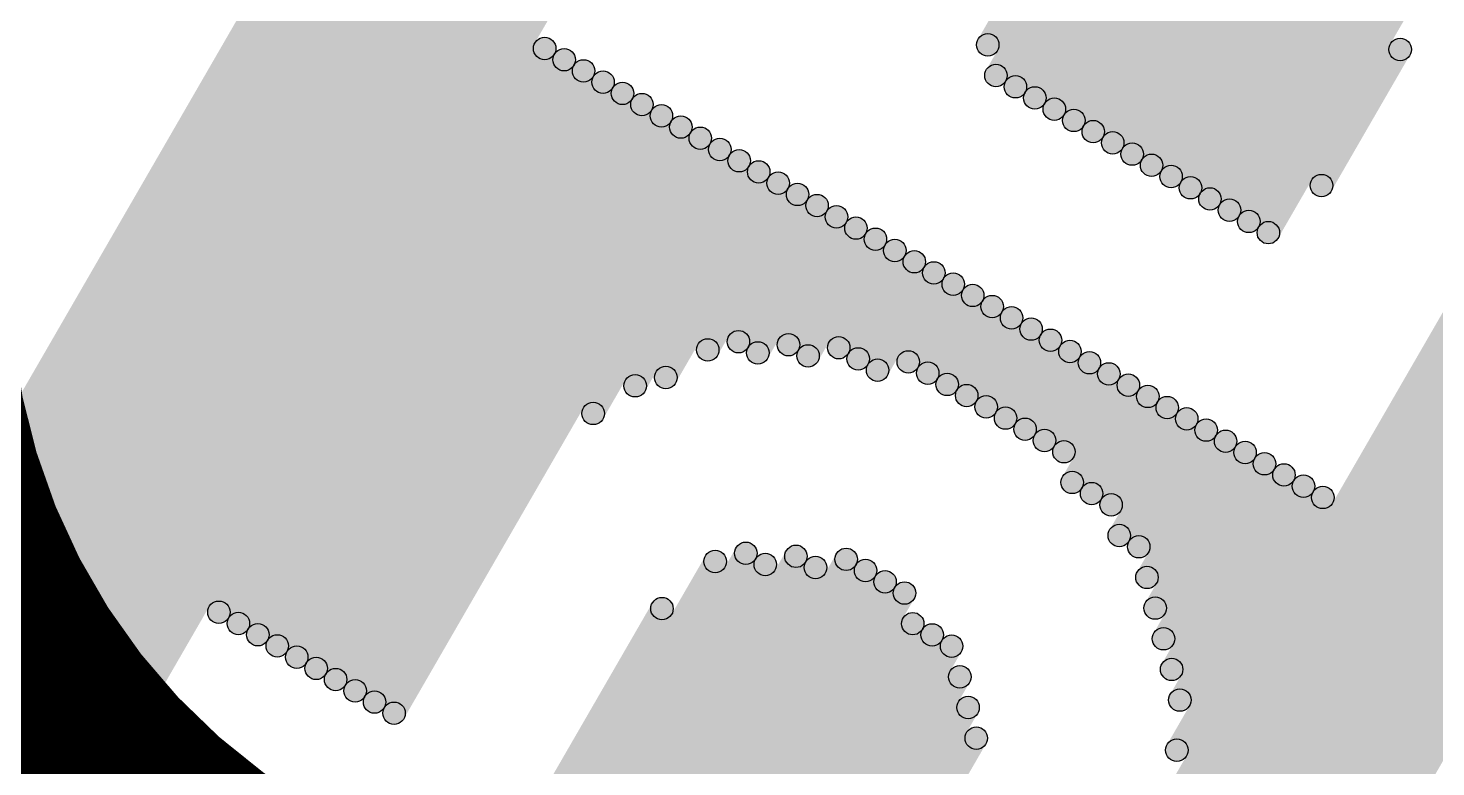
# Model space of a CAD drawing. Header units: millimetres. Extents: x -12 to 5350, y -10 to 5375.
# Drawn here: x -6.101 to -4.51, y -6.463 to -5.627 of the extents above; entities that cross this region are included whole.
import ezdxf

# ---------------------------------------------------------------- set-up
doc = ezdxf.new("R2010")
doc.units = ezdxf.units.MM
doc.layers.add('BottomSolder', color=6, linetype='Continuous')
doc.layers.add('TopOverlay', color=2, linetype='Continuous')

# ---------------------------------------------------------------- blocks, each defined once
blk = doc.blocks.new('DUPPA_TOP_300X76_B_113')
at = {"layer": 'BottomSolder'}
for points in [[(0.254, -0.0635), (0.254, -0.0381), (7.366, -0.0381), (7.366, -0.0635)], [(0.2032, -0.0889), (0.2032, -0.0635), (7.4168, -0.0635), (7.4168, -0.0889)], [(0.1524, -0.1143), (0.1524, -0.0889), (7.4676, -0.0889), (7.4676, -0.1143)], [(0.127, -0.1397), (0.127, -0.1143), (4.9022, -0.1143), (4.9022, -0.1397)], [(0.1016, -0.1651), (0.1016, -0.1397), (4.8768, -0.1397), (4.8768, -0.1651)], [(0.0762, -0.1905), (0.0762, -0.1651), (4.8768, -0.1651), (4.8768, -0.1905)], [(0.0508, -0.2159), (0.0508, -0.1905), (4.8768, -0.1905), (4.8768, -0.2159)], [(0.0508, -0.2413), (0.0508, -0.2159), (4.8768, -0.2159), (4.8768, -0.2413)], [(0.0254, -0.2667), (0.0254, -0.2413), (4.8768, -0.2413), (4.8768, -0.2667)], [(0.0254, -0.2921), (0.0254, -0.2667), (4.8768, -0.2667), (4.8768, -0.2921)], [(0, -0.3175), (0, -0.2921), (4.8768, -0.2921), (4.8768, -0.3175)], [(0, -0.3429), (0, -0.3175), (4.2926, -0.3175), (4.2926, -0.3429)], [(2.413, -0.3683), (2.413, -0.3429), (3.1496, -0.3429), (3.1496, -0.3683)], [(2.413, -0.3937), (2.413, -0.3683), (3.1496, -0.3683), (3.1496, -0.3937)], [(2.413, -0.4191), (2.413, -0.3937), (3.1496, -0.3937), (3.1496, -0.4191)], [(2.413, -0.4445), (2.413, -0.4191), (3.1496, -0.4191), (3.1496, -0.4445)], [(2.413, -0.4699), (2.413, -0.4445), (3.1496, -0.4445), (3.1496, -0.4699)], [(2.413, -0.4953), (2.413, -0.4699), (3.1496, -0.4699), (3.1496, -0.4953)], [(2.413, -0.5207), (2.413, -0.4953), (3.1496, -0.4953), (3.1496, -0.5207)], [(2.413, -0.5461), (2.413, -0.5207), (3.1496, -0.5207), (3.1496, -0.5461)], [(2.413, -0.5715), (2.413, -0.5461), (3.1496, -0.5461), (3.1496, -0.5715)], [(2.413, -0.5969), (2.413, -0.5715), (3.1496, -0.5715), (3.1496, -0.5969)], [(2.8194, -0.6223), (2.8194, -0.5969), (3.1496, -0.5969), (3.1496, -0.6223)], [(2.8702, -0.6477), (2.8702, -0.6223), (3.1496, -0.6223), (3.1496, -0.6477)], [(2.8956, -0.6731), (2.8956, -0.6477), (3.1496, -0.6477), (3.1496, -0.6731)], [(2.9464, -0.6985), (2.9464, -0.6731), (3.1496, -0.6731), (3.1496, -0.6985)], [(2.9718, -0.7239), (2.9718, -0.6985), (3.1496, -0.6985), (3.1496, -0.7239)], [(2.9718, -0.7493), (2.9718, -0.7239), (3.1496, -0.7239), (3.1496, -0.7493)], [(2.9972, -0.7747), (2.9972, -0.7493), (3.1496, -0.7493), (3.1496, -0.7747)], [(2.4384, -0.8001), (2.4384, -0.7747), (2.667, -0.7747), (2.667, -0.8001)], [(2.9972, -0.8001), (2.9972, -0.7747), (3.1496, -0.7747), (3.1496, -0.8001)], [(3.4036, -0.8001), (3.4036, -0.7747), (3.6322, -0.7747), (3.6322, -0.8001)], [(2.413, -0.8255), (2.413, -0.8001), (2.7432, -0.8001), (2.7432, -0.8255)], [(3.0226, -0.8255), (3.0226, -0.8001), (3.1496, -0.8001), (3.1496, -0.8255)], [(3.3782, -0.8255), (3.3782, -0.8001), (3.7084, -0.8001), (3.7084, -0.8255)], [(2.413, -0.8509), (2.413, -0.8255), (2.7686, -0.8255), (2.7686, -0.8509)], [(3.0226, -0.8509), (3.0226, -0.8255), (3.1496, -0.8255), (3.1496, -0.8509)], [(3.3782, -0.8509), (3.3782, -0.8255), (3.7338, -0.8255), (3.7338, -0.8509)], [(2.413, -0.8763), (2.413, -0.8509), (2.7686, -0.8509), (2.7686, -0.8763)], [(3.0226, -0.8763), (3.0226, -0.8509), (3.1496, -0.8509), (3.1496, -0.8763)], [(3.3782, -0.8763), (3.3782, -0.8509), (3.7338, -0.8509), (3.7338, -0.8763)], [(2.413, -0.9017), (2.413, -0.8763), (2.794, -0.8763), (2.794, -0.9017)], [(3.048, -0.9017), (3.048, -0.8763), (3.1496, -0.8763), (3.1496, -0.9017)], [(3.3782, -0.9017), (3.3782, -0.8763), (3.7592, -0.8763), (3.7592, -0.9017)], [(2.413, -0.9271), (2.413, -0.9017), (2.794, -0.9017), (2.794, -0.9271)], [(3.048, -0.9271), (3.048, -0.9017), (3.1496, -0.9017), (3.1496, -0.9271)], [(3.3782, -0.9271), (3.3782, -0.9017), (3.7592, -0.9017), (3.7592, -0.9271)], [(2.413, -0.9525), (2.413, -0.9271), (2.8194, -0.9271), (2.8194, -0.9525)], [(3.048, -0.9525), (3.048, -0.9271), (3.1496, -0.9271), (3.1496, -0.9525)], [(3.3782, -0.9525), (3.3782, -0.9271), (3.7846, -0.9271), (3.7846, -0.9525)], [(2.413, -0.9779), (2.413, -0.9525), (2.8194, -0.9525), (2.8194, -0.9779)], [(3.048, -0.9779), (3.048, -0.9525), (3.1496, -0.9525), (3.1496, -0.9779)], [(3.3782, -0.9779), (3.3782, -0.9525), (3.7846, -0.9525), (3.7846, -0.9779)], [(2.413, -1.0033), (2.413, -0.9779), (2.8194, -0.9779), (2.8194, -1.0033)], [(3.048, -1.0033), (3.048, -0.9779), (3.1496, -0.9779), (3.1496, -1.0033)], [(3.3782, -1.0033), (3.3782, -0.9779), (3.7846, -0.9779), (3.7846, -1.0033)], [(2.413, -1.0287), (2.413, -1.0033), (2.8194, -1.0033), (2.8194, -1.0287)], [(3.048, -1.0287), (3.048, -1.0033), (3.1496, -1.0033), (3.1496, -1.0287)], [(3.3782, -1.0287), (3.3782, -1.0033), (3.7846, -1.0033), (3.7846, -1.0287)], [(2.413, -1.0541), (2.413, -1.0287), (2.794, -1.0287), (2.794, -1.0541)], [(3.048, -1.0541), (3.048, -1.0287), (3.1496, -1.0287), (3.1496, -1.0541)], [(3.3782, -1.0541), (3.3782, -1.0287), (3.7592, -1.0287), (3.7592, -1.0541)], [(2.413, -1.0795), (2.413, -1.0541), (2.794, -1.0541), (2.794, -1.0795)], [(3.048, -1.0795), (3.048, -1.0541), (3.1496, -1.0541), (3.1496, -1.0795)], [(3.3782, -1.0795), (3.3782, -1.0541), (3.7592, -1.0541), (3.7592, -1.0795)], [(2.413, -1.1049), (2.413, -1.0795), (2.794, -1.0795), (2.794, -1.1049)], [(3.048, -1.1049), (3.048, -1.0795), (3.1496, -1.0795), (3.1496, -1.1049)], [(3.3782, -1.1049), (3.3782, -1.0795), (3.7592, -1.0795), (3.7592, -1.1049)], [(2.413, -1.1303), (2.413, -1.1049), (2.7686, -1.1049), (2.7686, -1.1303)], [(3.0226, -1.1303), (3.0226, -1.1049), (3.1496, -1.1049), (3.1496, -1.1303)], [(3.3782, -1.1303), (3.3782, -1.1049), (3.7338, -1.1049), (3.7338, -1.1303)], [(2.413, -1.1557), (2.413, -1.1303), (2.7432, -1.1303), (2.7432, -1.1557)], [(3.0226, -1.1557), (3.0226, -1.1303), (3.1496, -1.1303), (3.1496, -1.1557)], [(3.3782, -1.1557), (3.3782, -1.1303), (3.7084, -1.1303), (3.7084, -1.1557)], [(2.413, -1.1811), (2.413, -1.1557), (2.7178, -1.1557), (2.7178, -1.1811)], [(3.0226, -1.1811), (3.0226, -1.1557), (3.1496, -1.1557), (3.1496, -1.1811)], [(3.3782, -1.1811), (3.3782, -1.1557), (3.683, -1.1557), (3.683, -1.1811)], [(2.9972, -1.2065), (2.9972, -1.1811), (3.1496, -1.1811), (3.1496, -1.2065)], [(3.4544, -1.2065), (3.4544, -1.1811), (3.6322, -1.1811), (3.6322, -1.2065)], [(2.9972, -1.2319), (2.9972, -1.2065), (3.1496, -1.2065), (3.1496, -1.2319)], [(2.9718, -1.2573), (2.9718, -1.2319), (3.1496, -1.2319), (3.1496, -1.2573)], [(2.9464, -1.2827), (2.9464, -1.2573), (3.1496, -1.2573), (3.1496, -1.2827)], [(2.921, -1.3081), (2.921, -1.2827), (3.1496, -1.2827), (3.1496, -1.3081)], [(2.8956, -1.3335), (2.8956, -1.3081), (3.1496, -1.3081), (3.1496, -1.3335)], [(2.8702, -1.3589), (2.8702, -1.3335), (3.1496, -1.3335), (3.1496, -1.3589)], [(2.8194, -1.3843), (2.8194, -1.3589), (3.1496, -1.3589), (3.1496, -1.3843)], [(0, -1.4097), (0, -1.3843), (4.8768, -1.3843), (4.8768, -1.4097)], [(0, -1.4351), (0, -1.4097), (4.8768, -1.4097), (4.8768, -1.4351)], [(0, -1.4605), (0, -1.4351), (4.8768, -1.4351), (4.8768, -1.4605)], [(0, -1.4859), (0, -1.4605), (4.8768, -1.4605), (4.8768, -1.4859)], [(0.0254, -1.5113), (0.0254, -1.4859), (4.8768, -1.4859), (4.8768, -1.5113)], [(0.0254, -1.5367), (0.0254, -1.5113), (4.8768, -1.5113), (4.8768, -1.5367)], [(0.0508, -1.5621), (0.0508, -1.5367), (4.8768, -1.5367), (4.8768, -1.5621)], [(0.0508, -1.5875), (0.0508, -1.5621), (4.8768, -1.5621), (4.8768, -1.5875)], [(0.0762, -1.6129), (0.0762, -1.5875), (4.8768, -1.5875), (4.8768, -1.6129)], [(0.1016, -1.6383), (0.1016, -1.6129), (4.8768, -1.6129), (4.8768, -1.6383)]]:
    blk.add_hatch(color=6, dxfattribs=at).paths.add_polyline_path(points)
h = blk.add_hatch(color=6, dxfattribs=at)
edge = h.paths.add_edge_path()
edge.add_arc((2.413, -0.3556), 0.0127, 0, 360)
h = blk.add_hatch(color=6, dxfattribs=at)
edge = h.paths.add_edge_path()
edge.add_arc((3.1496, -0.3556), 0.0127, 0, 360)
h = blk.add_hatch(color=6, dxfattribs=at)
edge = h.paths.add_edge_path()
edge.add_arc((2.413, -0.381), 0.0127, 0, 360)
h = blk.add_hatch(color=6, dxfattribs=at)
edge = h.paths.add_edge_path()
edge.add_arc((3.1496, -0.381), 0.0127, 0, 360)
h = blk.add_hatch(color=6, dxfattribs=at)
edge = h.paths.add_edge_path()
edge.add_arc((2.413, -0.4064), 0.0127, 0, 360)
h = blk.add_hatch(color=6, dxfattribs=at)
edge = h.paths.add_edge_path()
edge.add_arc((3.1496, -0.4064), 0.0127, 0, 360)
h = blk.add_hatch(color=6, dxfattribs=at)
edge = h.paths.add_edge_path()
edge.add_arc((2.413, -0.4318), 0.0127, 0, 360)
h = blk.add_hatch(color=6, dxfattribs=at)
edge = h.paths.add_edge_path()
edge.add_arc((3.1496, -0.4318), 0.0127, 0, 360)
h = blk.add_hatch(color=6, dxfattribs=at)
edge = h.paths.add_edge_path()
edge.add_arc((2.413, -0.4572), 0.0127, 0, 360)
h = blk.add_hatch(color=6, dxfattribs=at)
edge = h.paths.add_edge_path()
edge.add_arc((3.1496, -0.4572), 0.0127, 0, 360)
h = blk.add_hatch(color=6, dxfattribs=at)
edge = h.paths.add_edge_path()
edge.add_arc((2.413, -0.4826), 0.0127, 0, 360)
h = blk.add_hatch(color=6, dxfattribs=at)
edge = h.paths.add_edge_path()
edge.add_arc((3.1496, -0.4826), 0.0127, 0, 360)
h = blk.add_hatch(color=6, dxfattribs=at)
edge = h.paths.add_edge_path()
edge.add_arc((2.413, -0.508), 0.0127, 0, 360)
h = blk.add_hatch(color=6, dxfattribs=at)
edge = h.paths.add_edge_path()
edge.add_arc((3.1496, -0.508), 0.0127, 0, 360)
h = blk.add_hatch(color=6, dxfattribs=at)
edge = h.paths.add_edge_path()
edge.add_arc((2.413, -0.5334), 0.0127, 0, 360)
h = blk.add_hatch(color=6, dxfattribs=at)
edge = h.paths.add_edge_path()
edge.add_arc((3.1496, -0.5334), 0.0127, 0, 360)
h = blk.add_hatch(color=6, dxfattribs=at)
edge = h.paths.add_edge_path()
edge.add_arc((2.413, -0.5588), 0.0127, 0, 360)
h = blk.add_hatch(color=6, dxfattribs=at)
edge = h.paths.add_edge_path()
edge.add_arc((3.1496, -0.5588), 0.0127, 0, 360)
h = blk.add_hatch(color=6, dxfattribs=at)
edge = h.paths.add_edge_path()
edge.add_arc((2.413, -0.5842), 0.0127, 0, 360)
h = blk.add_hatch(color=6, dxfattribs=at)
edge = h.paths.add_edge_path()
edge.add_arc((3.1496, -0.5842), 0.0127, 0, 360)
h = blk.add_hatch(color=6, dxfattribs=at)
edge = h.paths.add_edge_path()
edge.add_arc((2.8194, -0.6096), 0.0127, 0, 360)
h = blk.add_hatch(color=6, dxfattribs=at)
edge = h.paths.add_edge_path()
edge.add_arc((3.1496, -0.6096), 0.0127, 0, 360)
h = blk.add_hatch(color=6, dxfattribs=at)
edge = h.paths.add_edge_path()
edge.add_arc((2.8702, -0.635), 0.0127, 0, 360)
h = blk.add_hatch(color=6, dxfattribs=at)
edge = h.paths.add_edge_path()
edge.add_arc((3.1496, -0.635), 0.0127, 0, 360)
h = blk.add_hatch(color=6, dxfattribs=at)
edge = h.paths.add_edge_path()
edge.add_arc((2.8956, -0.6604), 0.0127, 0, 360)
h = blk.add_hatch(color=6, dxfattribs=at)
edge = h.paths.add_edge_path()
edge.add_arc((3.1496, -0.6604), 0.0127, 0, 360)
h = blk.add_hatch(color=6, dxfattribs=at)
edge = h.paths.add_edge_path()
edge.add_arc((2.9464, -0.6858), 0.0127, 0, 360)
h = blk.add_hatch(color=6, dxfattribs=at)
edge = h.paths.add_edge_path()
edge.add_arc((3.1496, -0.6858), 0.0127, 0, 360)
h = blk.add_hatch(color=6, dxfattribs=at)
edge = h.paths.add_edge_path()
edge.add_arc((2.9718, -0.7112), 0.0127, 0, 360)
h = blk.add_hatch(color=6, dxfattribs=at)
edge = h.paths.add_edge_path()
edge.add_arc((3.1496, -0.7112), 0.0127, 0, 360)
h = blk.add_hatch(color=6, dxfattribs=at)
edge = h.paths.add_edge_path()
edge.add_arc((2.9718, -0.7366), 0.0127, 0, 360)
h = blk.add_hatch(color=6, dxfattribs=at)
edge = h.paths.add_edge_path()
edge.add_arc((3.1496, -0.7366), 0.0127, 0, 360)
h = blk.add_hatch(color=6, dxfattribs=at)
edge = h.paths.add_edge_path()
edge.add_arc((2.9972, -0.762), 0.0127, 0, 360)
h = blk.add_hatch(color=6, dxfattribs=at)
edge = h.paths.add_edge_path()
edge.add_arc((3.1496, -0.762), 0.0127, 0, 360)
h = blk.add_hatch(color=6, dxfattribs=at)
edge = h.paths.add_edge_path()
edge.add_arc((2.667, -0.7874), 0.0127, 0, 360)
h = blk.add_hatch(color=6, dxfattribs=at)
edge = h.paths.add_edge_path()
edge.add_arc((2.9972, -0.7874), 0.0127, 0, 360)
h = blk.add_hatch(color=6, dxfattribs=at)
edge = h.paths.add_edge_path()
edge.add_arc((3.1496, -0.7874), 0.0127, 0, 360)
h = blk.add_hatch(color=6, dxfattribs=at)
edge = h.paths.add_edge_path()
edge.add_arc((3.4036, -0.7874), 0.0127, 0, 360)
h = blk.add_hatch(color=6, dxfattribs=at)
edge = h.paths.add_edge_path()
edge.add_arc((2.7432, -0.8128), 0.0127, 0, 360)
h = blk.add_hatch(color=6, dxfattribs=at)
edge = h.paths.add_edge_path()
edge.add_arc((3.0226, -0.8128), 0.0127, 0, 360)
h = blk.add_hatch(color=6, dxfattribs=at)
edge = h.paths.add_edge_path()
edge.add_arc((3.1496, -0.8128), 0.0127, 0, 360)
h = blk.add_hatch(color=6, dxfattribs=at)
edge = h.paths.add_edge_path()
edge.add_arc((3.3782, -0.8128), 0.0127, 0, 360)
h = blk.add_hatch(color=6, dxfattribs=at)
edge = h.paths.add_edge_path()
edge.add_arc((2.7686, -0.8382), 0.0127, 0, 360)
h = blk.add_hatch(color=6, dxfattribs=at)
edge = h.paths.add_edge_path()
edge.add_arc((3.0226, -0.8382), 0.0127, 0, 360)
h = blk.add_hatch(color=6, dxfattribs=at)
edge = h.paths.add_edge_path()
edge.add_arc((3.1496, -0.8382), 0.0127, 0, 360)
h = blk.add_hatch(color=6, dxfattribs=at)
edge = h.paths.add_edge_path()
edge.add_arc((3.3782, -0.8382), 0.0127, 0, 360)
h = blk.add_hatch(color=6, dxfattribs=at)
edge = h.paths.add_edge_path()
edge.add_arc((2.7686, -0.8636), 0.0127, 0, 360)
h = blk.add_hatch(color=6, dxfattribs=at)
edge = h.paths.add_edge_path()
edge.add_arc((3.0226, -0.8636), 0.0127, 0, 360)
h = blk.add_hatch(color=6, dxfattribs=at)
edge = h.paths.add_edge_path()
edge.add_arc((3.1496, -0.8636), 0.0127, 0, 360)
h = blk.add_hatch(color=6, dxfattribs=at)
edge = h.paths.add_edge_path()
edge.add_arc((3.3782, -0.8636), 0.0127, 0, 360)
h = blk.add_hatch(color=6, dxfattribs=at)
edge = h.paths.add_edge_path()
edge.add_arc((2.794, -0.889), 0.0127, 0, 360)
h = blk.add_hatch(color=6, dxfattribs=at)
edge = h.paths.add_edge_path()
edge.add_arc((3.048, -0.889), 0.0127, 0, 360)
h = blk.add_hatch(color=6, dxfattribs=at)
edge = h.paths.add_edge_path()
edge.add_arc((3.1496, -0.889), 0.0127, 0, 360)
h = blk.add_hatch(color=6, dxfattribs=at)
edge = h.paths.add_edge_path()
edge.add_arc((3.3782, -0.889), 0.0127, 0, 360)
h = blk.add_hatch(color=6, dxfattribs=at)
edge = h.paths.add_edge_path()
edge.add_arc((2.794, -0.9144), 0.0127, 0, 360)
h = blk.add_hatch(color=6, dxfattribs=at)
edge = h.paths.add_edge_path()
edge.add_arc((3.048, -0.9144), 0.0127, 0, 360)
h = blk.add_hatch(color=6, dxfattribs=at)
edge = h.paths.add_edge_path()
edge.add_arc((3.1496, -0.9144), 0.0127, 0, 360)
h = blk.add_hatch(color=6, dxfattribs=at)
edge = h.paths.add_edge_path()
edge.add_arc((3.3782, -0.9144), 0.0127, 0, 360)
h = blk.add_hatch(color=6, dxfattribs=at)
edge = h.paths.add_edge_path()
edge.add_arc((2.8194, -0.9398), 0.0127, 0, 360)
h = blk.add_hatch(color=6, dxfattribs=at)
edge = h.paths.add_edge_path()
edge.add_arc((3.048, -0.9398), 0.0127, 0, 360)
h = blk.add_hatch(color=6, dxfattribs=at)
edge = h.paths.add_edge_path()
edge.add_arc((3.1496, -0.9398), 0.0127, 0, 360)
h = blk.add_hatch(color=6, dxfattribs=at)
edge = h.paths.add_edge_path()
edge.add_arc((3.3782, -0.9398), 0.0127, 0, 360)
h = blk.add_hatch(color=6, dxfattribs=at)
edge = h.paths.add_edge_path()
edge.add_arc((2.8194, -0.9652), 0.0127, 0, 360)
h = blk.add_hatch(color=6, dxfattribs=at)
edge = h.paths.add_edge_path()
edge.add_arc((3.048, -0.9652), 0.0127, 0, 360)
h = blk.add_hatch(color=6, dxfattribs=at)
edge = h.paths.add_edge_path()
edge.add_arc((3.1496, -0.9652), 0.0127, 0, 360)
h = blk.add_hatch(color=6, dxfattribs=at)
edge = h.paths.add_edge_path()
edge.add_arc((3.3782, -0.9652), 0.0127, 0, 360)
h = blk.add_hatch(color=6, dxfattribs=at)
edge = h.paths.add_edge_path()
edge.add_arc((2.8194, -0.9906), 0.0127, 0, 360)
h = blk.add_hatch(color=6, dxfattribs=at)
edge = h.paths.add_edge_path()
edge.add_arc((3.048, -0.9906), 0.0127, 0, 360)
h = blk.add_hatch(color=6, dxfattribs=at)
edge = h.paths.add_edge_path()
edge.add_arc((3.1496, -0.9906), 0.0127, 0, 360)
h = blk.add_hatch(color=6, dxfattribs=at)
edge = h.paths.add_edge_path()
edge.add_arc((3.3782, -0.9906), 0.0127, 0, 360)
h = blk.add_hatch(color=6, dxfattribs=at)
edge = h.paths.add_edge_path()
edge.add_arc((2.8194, -1.016), 0.0127, 0, 360)
h = blk.add_hatch(color=6, dxfattribs=at)
edge = h.paths.add_edge_path()
edge.add_arc((3.048, -1.016), 0.0127, 0, 360)
h = blk.add_hatch(color=6, dxfattribs=at)
edge = h.paths.add_edge_path()
edge.add_arc((3.1496, -1.016), 0.0127, 0, 360)
h = blk.add_hatch(color=6, dxfattribs=at)
edge = h.paths.add_edge_path()
edge.add_arc((3.3782, -1.016), 0.0127, 0, 360)
h = blk.add_hatch(color=6, dxfattribs=at)
edge = h.paths.add_edge_path()
edge.add_arc((2.794, -1.0414), 0.0127, 0, 360)
h = blk.add_hatch(color=6, dxfattribs=at)
edge = h.paths.add_edge_path()
edge.add_arc((3.048, -1.0414), 0.0127, 0, 360)
h = blk.add_hatch(color=6, dxfattribs=at)
edge = h.paths.add_edge_path()
edge.add_arc((3.1496, -1.0414), 0.0127, 0, 360)
h = blk.add_hatch(color=6, dxfattribs=at)
edge = h.paths.add_edge_path()
edge.add_arc((3.3782, -1.0414), 0.0127, 0, 360)
h = blk.add_hatch(color=6, dxfattribs=at)
edge = h.paths.add_edge_path()
edge.add_arc((2.794, -1.0668), 0.0127, 0, 360)
h = blk.add_hatch(color=6, dxfattribs=at)
edge = h.paths.add_edge_path()
edge.add_arc((3.048, -1.0668), 0.0127, 0, 360)
h = blk.add_hatch(color=6, dxfattribs=at)
edge = h.paths.add_edge_path()
edge.add_arc((3.1496, -1.0668), 0.0127, 0, 360)
h = blk.add_hatch(color=6, dxfattribs=at)
edge = h.paths.add_edge_path()
edge.add_arc((3.3782, -1.0668), 0.0127, 0, 360)
h = blk.add_hatch(color=6, dxfattribs=at)
edge = h.paths.add_edge_path()
edge.add_arc((2.794, -1.0922), 0.0127, 0, 360)
h = blk.add_hatch(color=6, dxfattribs=at)
edge = h.paths.add_edge_path()
edge.add_arc((3.048, -1.0922), 0.0127, 0, 360)
h = blk.add_hatch(color=6, dxfattribs=at)
edge = h.paths.add_edge_path()
edge.add_arc((3.1496, -1.0922), 0.0127, 0, 360)
h = blk.add_hatch(color=6, dxfattribs=at)
edge = h.paths.add_edge_path()
edge.add_arc((3.3782, -1.0922), 0.0127, 0, 360)
h = blk.add_hatch(color=6, dxfattribs=at)
edge = h.paths.add_edge_path()
edge.add_arc((2.7686, -1.1176), 0.0127, 0, 360)
h = blk.add_hatch(color=6, dxfattribs=at)
edge = h.paths.add_edge_path()
edge.add_arc((3.0226, -1.1176), 0.0127, 0, 360)
h = blk.add_hatch(color=6, dxfattribs=at)
edge = h.paths.add_edge_path()
edge.add_arc((3.1496, -1.1176), 0.0127, 0, 360)
h = blk.add_hatch(color=6, dxfattribs=at)
edge = h.paths.add_edge_path()
edge.add_arc((3.3782, -1.1176), 0.0127, 0, 360)
h = blk.add_hatch(color=6, dxfattribs=at)
edge = h.paths.add_edge_path()
edge.add_arc((2.7432, -1.143), 0.0127, 0, 360)
h = blk.add_hatch(color=6, dxfattribs=at)
edge = h.paths.add_edge_path()
edge.add_arc((3.0226, -1.143), 0.0127, 0, 360)
h = blk.add_hatch(color=6, dxfattribs=at)
edge = h.paths.add_edge_path()
edge.add_arc((3.1496, -1.143), 0.0127, 0, 360)
h = blk.add_hatch(color=6, dxfattribs=at)
edge = h.paths.add_edge_path()
edge.add_arc((3.3782, -1.143), 0.0127, 0, 360)
h = blk.add_hatch(color=6, dxfattribs=at)
edge = h.paths.add_edge_path()
edge.add_arc((2.7178, -1.1684), 0.0127, 0, 360)
h = blk.add_hatch(color=6, dxfattribs=at)
edge = h.paths.add_edge_path()
edge.add_arc((3.0226, -1.1684), 0.0127, 0, 360)
h = blk.add_hatch(color=6, dxfattribs=at)
edge = h.paths.add_edge_path()
edge.add_arc((3.1496, -1.1684), 0.0127, 0, 360)
h = blk.add_hatch(color=6, dxfattribs=at)
edge = h.paths.add_edge_path()
edge.add_arc((3.3782, -1.1684), 0.0127, 0, 360)
h = blk.add_hatch(color=6, dxfattribs=at)
edge = h.paths.add_edge_path()
edge.add_arc((2.9972, -1.1938), 0.0127, 0, 360)
h = blk.add_hatch(color=6, dxfattribs=at)
edge = h.paths.add_edge_path()
edge.add_arc((3.1496, -1.1938), 0.0127, 0, 360)
h = blk.add_hatch(color=6, dxfattribs=at)
edge = h.paths.add_edge_path()
edge.add_arc((3.4544, -1.1938), 0.0127, 0, 360)
h = blk.add_hatch(color=6, dxfattribs=at)
edge = h.paths.add_edge_path()
edge.add_arc((3.6322, -1.1938), 0.0127, 0, 360)
h = blk.add_hatch(color=6, dxfattribs=at)
edge = h.paths.add_edge_path()
edge.add_arc((2.9972, -1.2192), 0.0127, 0, 360)
h = blk.add_hatch(color=6, dxfattribs=at)
edge = h.paths.add_edge_path()
edge.add_arc((3.1496, -1.2192), 0.0127, 0, 360)
h = blk.add_hatch(color=6, dxfattribs=at)
edge = h.paths.add_edge_path()
edge.add_arc((2.9718, -1.2446), 0.0127, 0, 360)
h = blk.add_hatch(color=6, dxfattribs=at)
edge = h.paths.add_edge_path()
edge.add_arc((3.1496, -1.2446), 0.0127, 0, 360)
h = blk.add_hatch(color=6, dxfattribs=at)
edge = h.paths.add_edge_path()
edge.add_arc((2.9464, -1.27), 0.0127, 0, 360)
h = blk.add_hatch(color=6, dxfattribs=at)
edge = h.paths.add_edge_path()
edge.add_arc((3.1496, -1.27), 0.0127, 0, 360)
h = blk.add_hatch(color=6, dxfattribs=at)
edge = h.paths.add_edge_path()
edge.add_arc((2.921, -1.2954), 0.0127, 0, 360)
h = blk.add_hatch(color=6, dxfattribs=at)
edge = h.paths.add_edge_path()
edge.add_arc((3.1496, -1.2954), 0.0127, 0, 360)
h = blk.add_hatch(color=6, dxfattribs=at)
edge = h.paths.add_edge_path()
edge.add_arc((2.8956, -1.3208), 0.0127, 0, 360)
h = blk.add_hatch(color=6, dxfattribs=at)
edge = h.paths.add_edge_path()
edge.add_arc((3.1496, -1.3208), 0.0127, 0, 360)
h = blk.add_hatch(color=6, dxfattribs=at)
edge = h.paths.add_edge_path()
edge.add_arc((2.8702, -1.3462), 0.0127, 0, 360)
h = blk.add_hatch(color=6, dxfattribs=at)
edge = h.paths.add_edge_path()
edge.add_arc((3.1496, -1.3462), 0.0127, 0, 360)
h = blk.add_hatch(color=6, dxfattribs=at)
edge = h.paths.add_edge_path()
edge.add_arc((2.8194, -1.3716), 0.0127, 0, 360)
h = blk.add_hatch(color=6, dxfattribs=at)
edge = h.paths.add_edge_path()
edge.add_arc((3.1496, -1.3716), 0.0127, 0, 360)
for centre in [(2.413, -0.3556), (3.1496, -0.3556), (2.413, -0.381), (3.1496, -0.381), (2.413, -0.4064), (3.1496, -0.4064), (2.413, -0.4318), (3.1496, -0.4318), (2.413, -0.4572), (3.1496, -0.4572), (2.413, -0.4826), (3.1496, -0.4826), (2.413, -0.508), (3.1496, -0.508), (2.413, -0.5334), (3.1496, -0.5334), (2.413, -0.5588), (3.1496, -0.5588), (2.413, -0.5842), (3.1496, -0.5842), (2.8194, -0.6096), (3.1496, -0.6096), (2.8702, -0.635), (3.1496, -0.635), (2.8956, -0.6604), (3.1496, -0.6604), (2.9464, -0.6858), (3.1496, -0.6858), (2.9718, -0.7112), (3.1496, -0.7112), (2.9718, -0.7366), (3.1496, -0.7366), (2.9972, -0.762), (3.1496, -0.762), (2.667, -0.7874), (2.9972, -0.7874), (3.1496, -0.7874), (3.4036, -0.7874), (2.7432, -0.8128), (3.0226, -0.8128), (3.1496, -0.8128), (3.3782, -0.8128), (2.7686, -0.8382), (3.0226, -0.8382), (3.1496, -0.8382), (3.3782, -0.8382), (2.7686, -0.8636), (3.0226, -0.8636), (3.1496, -0.8636), (3.3782, -0.8636), (2.794, -0.889), (3.048, -0.889), (3.1496, -0.889), (3.3782, -0.889), (2.794, -0.9144), (3.048, -0.9144), (3.1496, -0.9144), (3.3782, -0.9144), (2.8194, -0.9398), (3.048, -0.9398), (3.1496, -0.9398), (3.3782, -0.9398), (2.8194, -0.9652), (3.048, -0.9652), (3.1496, -0.9652), (3.3782, -0.9652), (2.8194, -0.9906), (3.048, -0.9906), (3.1496, -0.9906), (3.3782, -0.9906), (2.8194, -1.016), (3.048, -1.016), (3.1496, -1.016), (3.3782, -1.016), (2.794, -1.0414), (3.048, -1.0414), (3.1496, -1.0414), (3.3782, -1.0414), (2.794, -1.0668), (3.048, -1.0668), (3.1496, -1.0668), (3.3782, -1.0668), (2.794, -1.0922), (3.048, -1.0922), (3.1496, -1.0922), (3.3782, -1.0922), (2.7686, -1.1176), (3.0226, -1.1176), (3.1496, -1.1176), (3.3782, -1.1176), (2.7432, -1.143), (3.0226, -1.143), (3.1496, -1.143), (3.3782, -1.143), (2.7178, -1.1684), (3.0226, -1.1684), (3.1496, -1.1684), (3.3782, -1.1684), (2.9972, -1.1938), (3.1496, -1.1938), (3.4544, -1.1938), (3.6322, -1.1938), (2.9972, -1.2192), (3.1496, -1.2192), (2.9718, -1.2446), (3.1496, -1.2446), (2.9464, -1.27), (3.1496, -1.27), (2.921, -1.2954), (3.1496, -1.2954), (2.8956, -1.3208), (3.1496, -1.3208), (2.8702, -1.3462), (3.1496, -1.3462), (2.8194, -1.3716), (3.1496, -1.3716)]:
    blk.add_circle(centre, 0.0127, dxfattribs=at)
blk = doc.blocks.new('R_____E_______115')
at = {"layer": 'TopOverlay', "const_width": 0.2032}
blk.add_lwpolyline([(5.4102, 6.7056, -0.414214), (6.223, 5.9182)], format="xyb", dxfattribs=at)

msp = doc.modelspace()

# ---------------------------------------------------------------- block references
for name, p, rotation in [('R_____E_______115', (0, 0), 180), ('DUPPA_TOP_300X76_B_113', (-7.4, -8.2), 59.99999999999999)]:
    msp.add_blockref(name, p, dxfattribs=dict(rotation=rotation))

doc.saveas('drawing.dxf')
